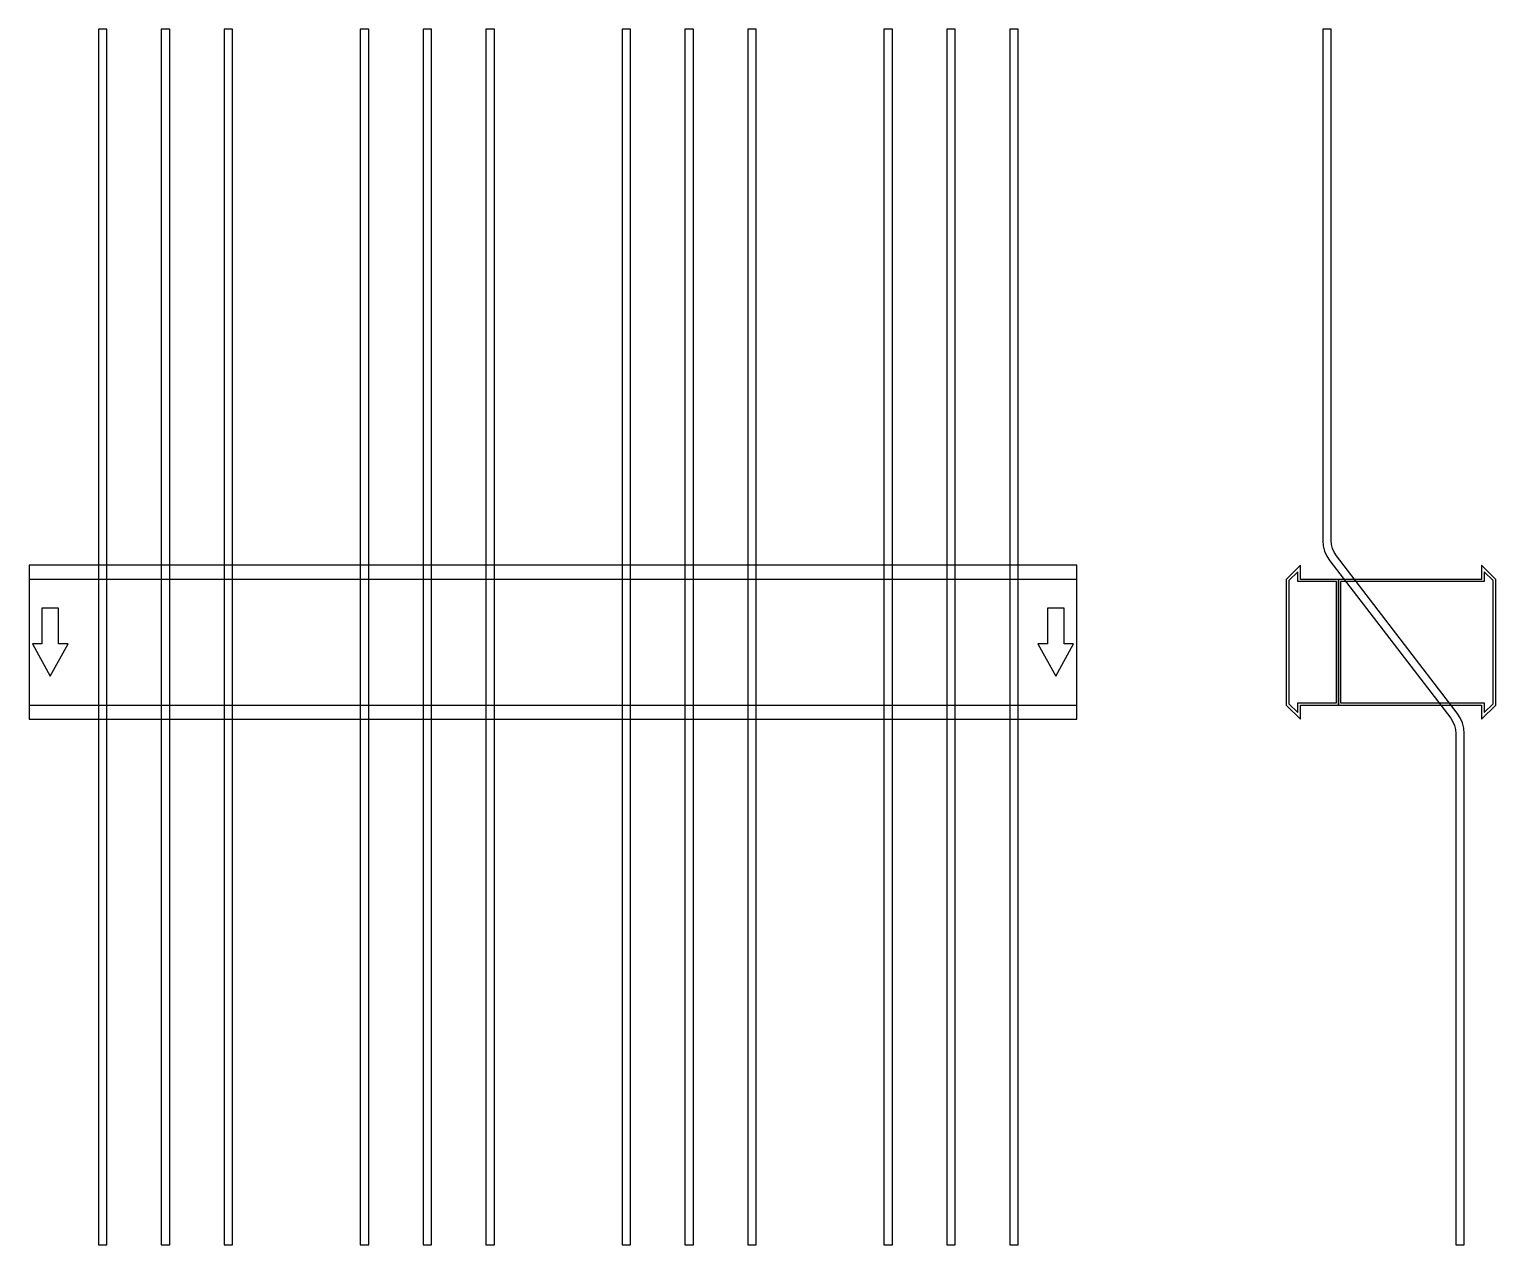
# Model space of a CAD drawing. Extents: x 0 to 1400, y -575 to 585.
import ezdxf

# ---------------------------------------------------------------- set-up
doc = ezdxf.new("R2010")
doc.units = 0
doc.layers.add('Halfen', color=7, linetype='CONTINUOUS')

msp = doc.modelspace()

# ---------------------------------------------------------------- linework, layer by layer
at = {"layer": 'Halfen', "color": 7}
for points in [[(74, -575.304), (74, 585.215), (66, 585.215), (66, -575.304)], [(134, -575.304), (134, 585.215), (126, 585.215), (126, -575.304)], [(194, -575.304), (194, 585.215), (186, 585.215), (186, -575.304)], [(324, -575.304), (324, 585.215), (316, 585.215), (316, -575.304)], [(384, -575.304), (384, 585.215), (376, 585.215), (376, -575.304)], [(444, -575.304), (444, 585.215), (436, 585.215), (436, -575.304)], [(574, -575.304), (574, 585.215), (566, 585.215), (566, -575.304)], [(634, -575.304), (634, 585.215), (626, 585.215), (626, -575.304)], [(694, -575.304), (694, 585.215), (686, 585.215), (686, -575.304)], [(824, -575.304), (824, 585.215), (816, 585.215), (816, -575.304)], [(884, -575.304), (884, 585.215), (876, 585.215), (876, -575.304)], [(944, -575.304), (944, 585.215), (936, 585.215), (936, -575.304)], [(1370, -575.304), (1370, -87.304), (1369.573, -82.091), (1368.302, -77.018), (1366.221, -72.219), (1363.387, -67.824), (1247.96, 82.605), (1245.834, 85.902), (1244.274, 89.501), (1243.321, 93.306), (1243, 97.215), (1243, 585.215), (1235, 585.215), (1235, 97.215), (1235.427, 92.002), (1236.698, 86.929), (1238.779, 82.13), (1241.613, 77.735), (1357.04, -72.694), (1359.166, -75.99), (1360.726, -79.589), (1361.679, -83.394), (1362, -87.304), (1362, -575.304)], [(0, -73.5), (1000, -73.5), (1000, 73.5), (0, 73.5)], [(1250, -60), (1250, 60), (1213.5, 60), (1213.5, 73.5), (1200, 60), (1200, -60), (1213.5, -73.5), (1213.5, -60)], [(1400, -60), (1400, 60), (1386.5, 73.5), (1386.5, 60), (1250, 60), (1250, -60), (1386.5, -60), (1386.5, -73.5)], [(0, -60), (1000, -60), (1000, 60), (0, 60)], [(1248, -58), (1248, 58), (1211, 58), (1211, 67.25), (1202.5, 58.75), (1202.5, -58.75), (1211, -67.25), (1211, -58)], [(1397.5, -58.75), (1397.5, 58.75), (1389, 67.25), (1389, 58), (1252, 58), (1252, -58), (1389, -58), (1389, -67.25)], [(20, -32.5), (37, -1.5), (28, -1.5), (28, 32.5), (12, 32.5), (12, -1.5), (3, -1.5)], [(980, -32.5), (997, -1.5), (988, -1.5), (988, 32.5), (972, 32.5), (972, -1.5), (963, -1.5)]]:
    msp.add_lwpolyline(points, close=True, dxfattribs=at)

doc.saveas('drawing.dxf')
